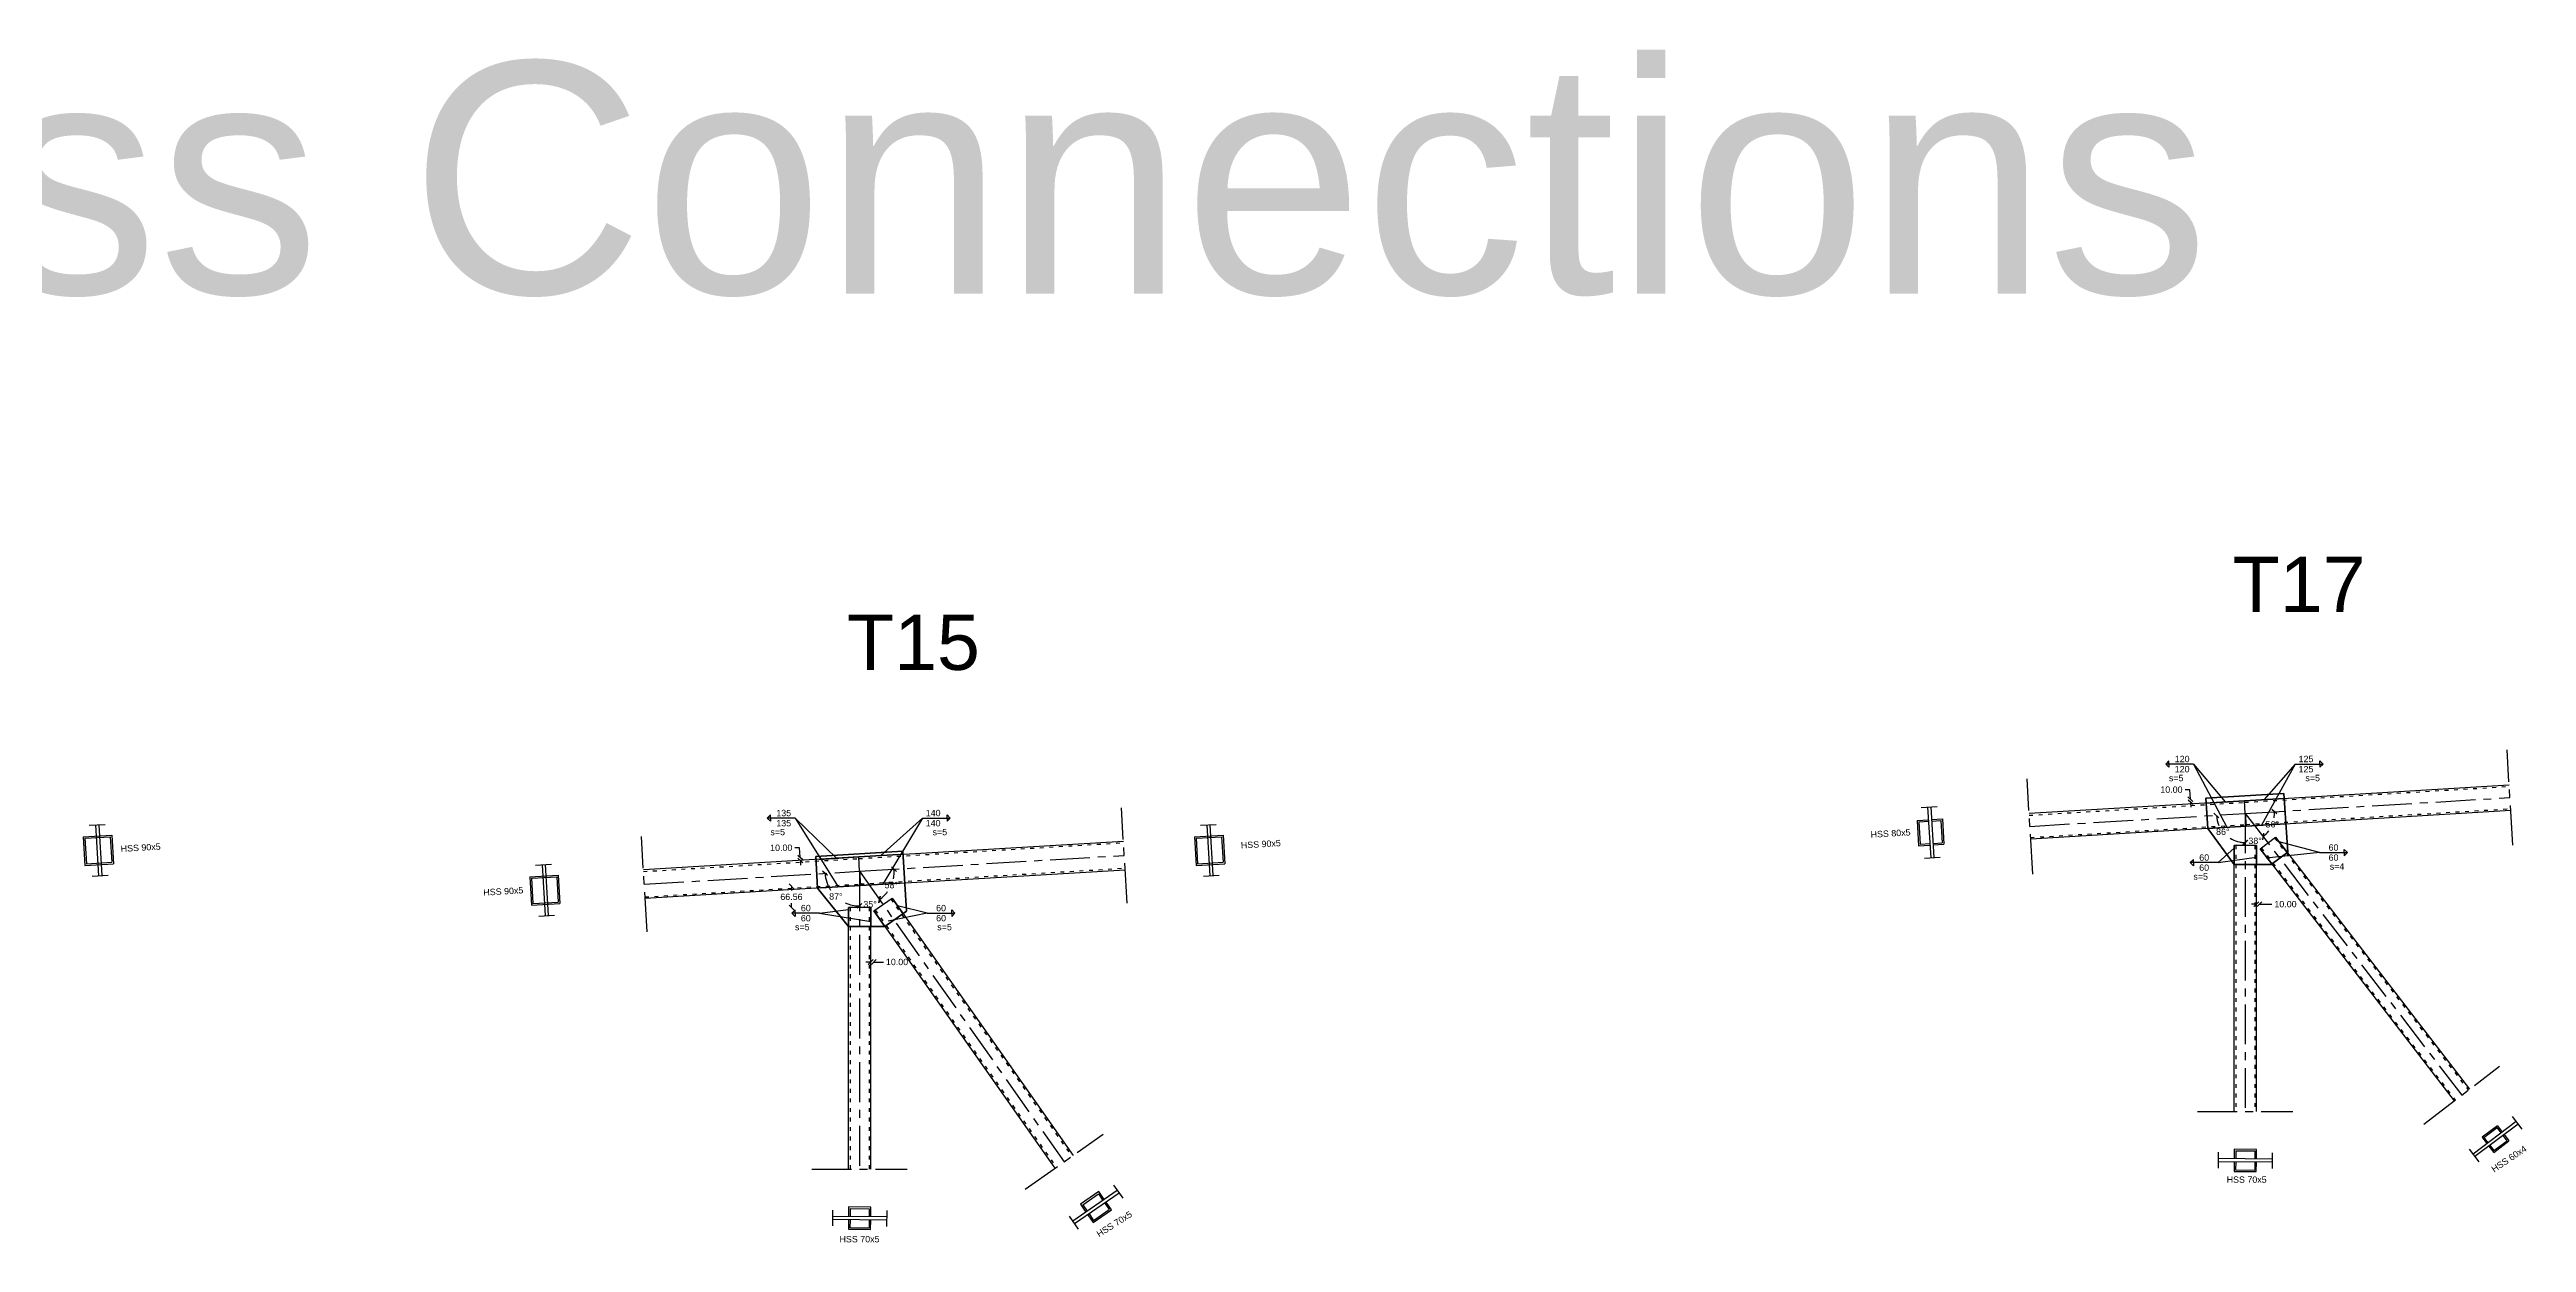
# Model space of a CAD drawing. Header units: inches. Extents: x -15 to 2803056, y 0 to 866270.
# Drawn here: x 864085 to 871871, y 73922 to 77669 of the extents above; entities that cross this region are included whole.
import ezdxf

# ---------------------------------------------------------------- set-up
doc = ezdxf.new("R2010")
doc.units = ezdxf.units.IN
doc.header["$LTSCALE"] = 100
doc.header["$MEASUREMENT"] = 0
doc.linetypes.add('ACAD_ISO03W100', pattern=[30, 12, -18])
doc.linetypes.add('CENTER', pattern=[2, 1.25, -0.25, 0.25, -0.25])
doc.layers.add('gusset plate', color=1, linetype='Continuous', lineweight=35)
doc.layers.add('weld', color=2, linetype='Continuous', lineweight=35)
for name, color, linetype in [('sections', 3, 'Continuous'), ('sections Dimensions', 6, 'Continuous'), ('text', 3, 'Continuous')]:
    doc.layers.add(name, color=color, linetype=linetype)
doc.styles.get("Standard").update_dxf_attribs({"font": 'arial.ttf'})
doc.dimstyles.new('connections', dxfattribs={"dimtxt": 20, "dimasz": 15, "dimexe": 0.0625, "dimexo": 0.0625, "dimgap": 10, "dimtad": 0, "dimtih": 1, "dimtoh": 1, "dimzin": 0, "dimdsep": 46, "dimtxsty": 'Standard', "dimblk": 'OBLIQUE', "dimcen": 0.09, "dimse1": 1, "dimse2": 1, "dimclrd": 256, "dimclre": 256, "dimclrt": 256, "dimadec": 0, "dimazin": 0, "dimtfac": 1, "dimtofl": 0, "dimtmove": 0, "dimatfit": 3, "dimfxl": 1, "dimtfillclr": 256, "dimtolj": 1, "dimtzin": 0, "dimlwe": -1, "dimarcsym": 0})

# ---------------------------------------------------------------- blocks, each defined once
blk = doc.blocks.new('_Oblique')
at = {"color": 0, "linetype": 'ByBlock', "lineweight": -2}
blk.add_line((-0.5, -0.5), (0.5, 0.5), dxfattribs=at)
blk = doc.blocks.new('*D830')
at = {"layer": 'Defpoints', "color": 0, "linetype": 'CENTER'}
for p in [(866444.6, 75131.7), (866493.2, 75134.7), (866493.8, 75124.7)]:
    blk.add_point(p, dxfattribs=at)
at = {"layer": 'sections Dimensions', "lineweight": -2, "transparency": 16777216}
for p, q in [((866442.8, 75161.7), (866427.8, 75161.7)), ((866444.6, 75131.7), (866442.8, 75161.7)), ((866445.2, 75121.8), (866446, 75106.8))]:
    blk.add_line(p, q, dxfattribs=at)
at = {"layer": 'sections Dimensions', "linetype": 'CENTER', "lineweight": -2, "transparency": 16777216, "xscale": 15, "yscale": 15, "zscale": 15}
for p, rotation in [((866444.6, 75131.7), 273.4336303623423), ((866445.2, 75121.8), 93.43363036234233)]:
    blk.add_blockref('_Oblique', p, dxfattribs=dict(at, rotation=rotation))
at = {"layer": 'sections Dimensions', "linetype": 'CENTER', "transparency": 16777216, "insert": (866385, 75161.7), "char_height": 20, "attachment_point": 5}
blk.add_mtext('\\A1;10.00', dxfattribs=at)
blk = doc.blocks.new('*D827')
at = {"layer": 'Defpoints', "color": 0, "linetype": 'CENTER'}
for p in [(866631.2, 75087.8), (866631.2, 75087.8), (867463.3, 75137.8), (866719.9, 75024.8), (867274.1, 74175)]:
    blk.add_point(p, dxfattribs=at)
at = {"layer": 'sections Dimensions', "lineweight": -2, "transparency": 16777216}
for start, end in [(347.6375, 3.43363), (305.15418, 324.14588)]:
    blk.add_arc((866631.2, 75087.8), 108.8, start, end, dxfattribs=at)
at = {"layer": 'sections Dimensions', "linetype": 'CENTER', "lineweight": -2, "transparency": 16777216, "xscale": 15, "yscale": 15, "zscale": 15}
for p, rotation in [((866739.8, 75094.4), 93.4336303624514), ((866693.9, 74998.9), 215.154177632145)]:
    blk.add_blockref('_Oblique', p, dxfattribs=dict(at, rotation=rotation))
at = {"layer": 'sections Dimensions', "linetype": 'CENTER', "transparency": 16777216, "insert": (866730.9, 75044.4), "char_height": 20, "attachment_point": 5}
blk.add_mtext('\\A1;58°', dxfattribs=at)
blk = doc.blocks.new('*D828')
at = {"layer": 'Defpoints', "color": 0, "linetype": 'CENTER'}
for p in [(866631.2, 75087.8), (866631.2, 75087.8), (866653.3, 74981.3), (866631.2, 74151.5), (867274.1, 74175)]:
    blk.add_point(p, dxfattribs=at)
at = {"layer": 'sections Dimensions', "lineweight": -2, "transparency": 16777216}
for start, end in [(305.09623, 305.15418), (270, 271.75159)]:
    blk.add_arc((866631.2, 75087.8), 108.8, start, end, dxfattribs=at)
at = {"layer": 'sections Dimensions', "linetype": 'CENTER', "lineweight": -2, "transparency": 16777216, "xscale": 15, "yscale": 15, "zscale": 15}
for p, rotation in [((866693.9, 74998.9), 35.15417763214652), ((866631.2, 74979.1), 180.0000000000041)]:
    blk.add_blockref('_Oblique', p, dxfattribs=dict(at, rotation=rotation))
at = {"layer": 'sections Dimensions', "linetype": 'CENTER', "transparency": 16777216, "insert": (866664.2, 74984.2), "char_height": 20, "attachment_point": 5}
blk.add_mtext('\\A1;35°', dxfattribs=at)
blk = doc.blocks.new('*D822')
at = {"layer": 'Defpoints', "color": 0, "linetype": 'CENTER'}
for p in [(866631.2, 75087.8), (866631.2, 75087.8), (865954.3, 75047.2), (866539.3, 75029.7), (866631.2, 74151.5)]:
    blk.add_point(p, dxfattribs=at)
at = {"layer": 'sections Dimensions', "lineweight": -2, "transparency": 16777216}
for start, end in [(183.43363, 212.83256), (245.59248, 270)]:
    blk.add_arc((866631.2, 75087.8), 108.8, start, end, dxfattribs=at)
at = {"layer": 'sections Dimensions', "linetype": 'CENTER', "lineweight": -2, "transparency": 16777216, "xscale": 15, "yscale": 15, "zscale": 15}
for p, rotation in [((866522.6, 75081.3), 93.4336303624399), ((866631.2, 74979.1), 2.557953848736361e-12)]:
    blk.add_blockref('_Oblique', p, dxfattribs=dict(at, rotation=rotation))
at = {"layer": 'sections Dimensions', "linetype": 'CENTER', "transparency": 16777216, "insert": (866556.7, 75008.7), "char_height": 20, "attachment_point": 5}
blk.add_mtext('\\A1;87°', dxfattribs=at)
blk = doc.blocks.new('*D829')
at = {"layer": 'Defpoints', "color": 0, "linetype": 'CENTER'}
for p in [(866596.2, 75040.7), (866417, 74974.1), (866596.2, 74974.1)]:
    blk.add_point(p, dxfattribs=at)
at = {"layer": 'sections Dimensions', "lineweight": -2, "transparency": 16777216}
for p, q in [((866417, 75040.7), (866417, 75027.6)), ((866417, 74974.1), (866417, 74987.2))]:
    blk.add_line(p, q, dxfattribs=at)
at = {"layer": 'sections Dimensions', "linetype": 'CENTER', "lineweight": -2, "transparency": 16777216, "xscale": 15, "yscale": 15, "zscale": 15}
for p, rotation in [((866417, 75040.7), 90), ((866417, 74974.1), 270)]:
    blk.add_blockref('_Oblique', p, dxfattribs=dict(at, rotation=rotation))
at = {"layer": 'sections Dimensions', "linetype": 'CENTER', "transparency": 16777216, "insert": (866417, 75007.4), "char_height": 20, "attachment_point": 5}
blk.add_mtext('\\A1;66.56', dxfattribs=at)
blk = doc.blocks.new('*D839')
at = {"layer": 'Defpoints', "color": 0, "linetype": 'ACAD_ISO03W100'}
for p in [(866666.2, 74963.2), (866676.2, 74963.2), (866666.2, 74802.8)]:
    blk.add_point(p, dxfattribs=at)
at = {"layer": 'sections Dimensions', "lineweight": -2, "transparency": 16777216}
for p, q in [((866666.2, 74802.8), (866651.2, 74802.8)), ((866676.2, 74802.8), (866706.2, 74802.8))]:
    blk.add_line(p, q, dxfattribs=at)
at = {"layer": 'sections Dimensions', "linetype": 'ACAD_ISO03W100', "lineweight": -2, "transparency": 16777216, "xscale": 15, "yscale": 15, "zscale": 15}
blk.add_blockref('_Oblique', (866666.2, 74802.8), dxfattribs=at)
at = {"layer": 'sections Dimensions', "linetype": 'ACAD_ISO03W100', "lineweight": -2, "transparency": 16777216, "xscale": 15, "yscale": 15, "zscale": 15, "rotation": 180}
blk.add_blockref('_Oblique', (866676.2, 74802.8), dxfattribs=at)
at = {"layer": 'sections Dimensions', "linetype": 'ACAD_ISO03W100', "transparency": 16777216, "insert": (866749, 74802.8), "char_height": 20, "attachment_point": 5}
blk.add_mtext('\\A1;10.00', dxfattribs=at)
blk = doc.blocks.new('*D867')
at = {"layer": 'Defpoints', "color": 0, "linetype": 'CENTER'}
for p in [(870815, 75314.3), (870859.3, 75316.9), (870859.9, 75307)]:
    blk.add_point(p, dxfattribs=at)
at = {"layer": 'sections Dimensions', "lineweight": -2, "transparency": 16777216}
for p, q in [((870813.2, 75344.2), (870798.2, 75344.2)), ((870815, 75314.3), (870813.2, 75344.2)), ((870815.6, 75304.3), (870816.5, 75289.3))]:
    blk.add_line(p, q, dxfattribs=at)
at = {"layer": 'sections Dimensions', "linetype": 'CENTER', "lineweight": -2, "transparency": 16777216, "xscale": 15, "yscale": 15, "zscale": 15}
for p, rotation in [((870815, 75314.3), 273.4336535298679), ((870815.6, 75304.3), 93.43365352986785)]:
    blk.add_blockref('_Oblique', p, dxfattribs=dict(at, rotation=rotation))
at = {"layer": 'sections Dimensions', "linetype": 'CENTER', "transparency": 16777216, "insert": (870755.4, 75344.2), "char_height": 20, "attachment_point": 5}
blk.add_mtext('\\A1;10.00', dxfattribs=at)
blk = doc.blocks.new('*D868')
at = {"layer": 'Defpoints', "color": 0, "linetype": 'CENTER'}
for p in [(871819.5, 75319.5), (870987.4, 75269.5), (870987.4, 75269.5), (871063.6, 75218.5), (871668.1, 74384.6)]:
    blk.add_point(p, dxfattribs=at)
at = {"layer": 'sections Dimensions', "lineweight": -2, "transparency": 16777216}
for start, end in [(351.25832, 3.43363), (307.56859, 323.65076)]:
    blk.add_arc((870987.4, 75269.5), 91.7, start, end, dxfattribs=at)
at = {"layer": 'sections Dimensions', "linetype": 'CENTER', "lineweight": -2, "transparency": 16777216, "xscale": 15, "yscale": 15, "zscale": 15}
for p, rotation in [((871079, 75275), 93.43363036245074), ((871043.3, 75196.8), 217.56859202883)]:
    blk.add_blockref('_Oblique', p, dxfattribs=dict(at, rotation=rotation))
at = {"layer": 'sections Dimensions', "linetype": 'CENTER', "transparency": 16777216, "insert": (871072.5, 75235.4), "char_height": 20, "attachment_point": 5}
blk.add_mtext('\\A1;56°', dxfattribs=at)
blk = doc.blocks.new('*D869')
at = {"layer": 'Defpoints', "color": 0, "linetype": 'CENTER'}
for p in [(870987.4, 75269.5), (870987.4, 75269.5), (871007.3, 75180.1), (871668.1, 74384.6), (870987.4, 74333.2)]:
    blk.add_point(p, dxfattribs=at)
at = {"layer": 'sections Dimensions', "lineweight": -2, "transparency": 16777216}
for start, end in [(260.6113, 270), (307.56859, 316.95729)]:
    blk.add_arc((870987.4, 75269.5), 91.6, start, end, dxfattribs=at)
at = {"layer": 'sections Dimensions', "linetype": 'CENTER', "lineweight": -2, "transparency": 16777216, "xscale": 15, "yscale": 15, "zscale": 15}
for p, rotation in [((870987.4, 75177.9), 359.9999999999947), ((871043.3, 75196.9), 217.5685920288214)]:
    blk.add_blockref('_Oblique', p, dxfattribs=dict(at, rotation=rotation))
at = {"layer": 'sections Dimensions', "linetype": 'CENTER', "transparency": 16777216, "insert": (871018.4, 75183.3), "char_height": 20, "attachment_point": 5}
blk.add_mtext('\\A1;38°', dxfattribs=at)
blk = doc.blocks.new('*D870')
at = {"layer": 'Defpoints', "color": 0, "linetype": 'CENTER'}
for p in [(870310.8, 75223.9), (870987.7, 75269.1), (870987.7, 75269.1), (870943.9, 75189.3), (870987.7, 74328.2)]:
    blk.add_point(p, dxfattribs=at)
at = {"layer": 'sections Dimensions', "lineweight": -2, "transparency": 16777216}
for start, end in [(183.82158, 204.02407), (238.33386, 270)]:
    blk.add_arc((870987.7, 75269.1), 91, start, end, dxfattribs=at)
at = {"layer": 'sections Dimensions', "linetype": 'CENTER', "lineweight": -2, "transparency": 16777216, "xscale": 15, "yscale": 15, "zscale": 15}
for p, rotation in [((870896.9, 75263.1), 93.82158133251104), ((870987.7, 75178.1), 359.999999999997)]:
    blk.add_blockref('_Oblique', p, dxfattribs=dict(at, rotation=rotation))
at = {"layer": 'sections Dimensions', "linetype": 'CENTER', "transparency": 16777216, "insert": (870916.9, 75211.9), "char_height": 20, "attachment_point": 5}
blk.add_mtext('\\A1;86°', dxfattribs=at)
blk = doc.blocks.new('*D866')
at = {"layer": 'Defpoints', "color": 0, "linetype": 'ACAD_ISO03W100'}
for p in [(871022.4, 75145.7), (871032.4, 75157.7), (871022.4, 74984.5)]:
    blk.add_point(p, dxfattribs=at)
at = {"layer": 'sections Dimensions', "lineweight": -2, "transparency": 16777216}
for p, q in [((871022.4, 74984.5), (871007.4, 74984.5)), ((871032.4, 74984.5), (871071.3, 74984.5))]:
    blk.add_line(p, q, dxfattribs=at)
at = {"layer": 'sections Dimensions', "linetype": 'ACAD_ISO03W100', "lineweight": -2, "transparency": 16777216, "xscale": 15, "yscale": 15, "zscale": 15}
blk.add_blockref('_Oblique', (871022.4, 74984.5), dxfattribs=at)
at = {"layer": 'sections Dimensions', "linetype": 'ACAD_ISO03W100', "lineweight": -2, "transparency": 16777216, "xscale": 15, "yscale": 15, "zscale": 15, "rotation": 180}
blk.add_blockref('_Oblique', (871032.4, 74984.5), dxfattribs=at)
at = {"layer": 'sections Dimensions', "linetype": 'ACAD_ISO03W100', "transparency": 16777216, "insert": (871114, 74984.5), "char_height": 20, "attachment_point": 5}
blk.add_mtext('\\A1;10.00', dxfattribs=at)

msp = doc.modelspace()

# ---------------------------------------------------------------- linework, layer by layer
at = {"layer": 'gusset plate'}
for p, q in [((871108.881, 75331.922), (870863.941, 75317.225)), ((870863.941, 75317.225), (870870.141, 75222.426)), ((871121.104, 75147.686), (871108.881, 75331.922)), ((866767.726, 75151.138), (866493.187, 75134.665)), ((866779.063, 74962.188), (866767.726, 75151.138)), ((871068.971, 75109.353), (871121.104, 75147.686)), ((866493.187, 75134.665), (866499.176, 75034.845)), ((866773.651, 75051.313), (866773.683, 75051.854)), ((866710.786, 74914.106), (866779.063, 74962.188))]:
    msp.add_line(p, q, dxfattribs=at)
at = {"layer": 'gusset plate', "linetype": 'ACAD_ISO03W100'}
for p, q in [((870952.4, 75109.353), (870870.141, 75222.426)), ((871068.971, 75109.353), (870952.4, 75109.353)), ((866499.176, 75034.845), (866596.239, 74914.106)), ((866710.786, 74914.106), (866596.239, 74914.106))]:
    msp.add_line(p, q, dxfattribs=at)
at = {"layer": 'sections', "linetype": 'CENTER'}
for p, q in [((871828.444, 75169.727), (871810.477, 75469.188)), ((870319.488, 75079.19), (870301.52, 75378.651)), ((870987.4, 75269.534), (870985.004, 75309.462)), ((870987.4, 75269.534), (871819.46, 75319.458)), ((864209.249, 75232.254), (864259.16, 75235.249)), ((867472.283, 74988.042), (867454.316, 75287.504)), ((867702.699, 75232.254), (867752.609, 75235.249)), ((869955.577, 75247.697), (869960.368, 75167.84)), ((869960.867, 75243.005), (869965.06, 75173.131)), ((869969.052, 75288.55), (870018.963, 75291.545)), ((870030.741, 75247.197), (870034.934, 75177.323)), ((870035.433, 75252.488), (870040.224, 75172.632)), ((870310.504, 75228.92), (870987.4, 75269.534)), ((870987.4, 75269.534), (870987.4, 74333.162)), ((870987.4, 75269.534), (871668.122, 74384.596)), ((870987.4, 75269.534), (870989.795, 75229.606)), ((864190.483, 75196.092), (864195.873, 75106.254)), ((864195.773, 75191.401), (864200.565, 75111.544)), ((864275.63, 75196.192), (864280.421, 75116.336)), ((864280.321, 75201.482), (864285.712, 75111.644)), ((865963.327, 74897.505), (865945.359, 75196.967)), ((867683.932, 75196.092), (867689.323, 75106.254)), ((867689.223, 75191.401), (867694.014, 75111.544)), ((867769.079, 75196.192), (867773.871, 75116.336)), ((867773.771, 75201.482), (867779.161, 75111.644)), ((864218.829, 75072.595), (864268.739, 75075.59)), ((865594.125, 75070.704), (865599.516, 74980.865)), ((865599.416, 75066.012), (865604.207, 74986.156)), ((865612.892, 75106.866), (865662.802, 75109.86)), ((865679.272, 75070.803), (865684.064, 74990.947)), ((865683.964, 75076.094), (865689.354, 74986.256)), ((865954.343, 75047.236), (866631.239, 75087.85)), ((866631.239, 75087.85), (866628.544, 75132.769)), ((866631.239, 75087.85), (867463.3, 75137.773)), ((866631.239, 75087.85), (866631.239, 74151.477)), ((866631.239, 75087.85), (867274.077, 74175.02)), ((866631.239, 75087.85), (866633.934, 75042.93)), ((867712.278, 75072.595), (867762.188, 75075.59)), ((869978.632, 75128.891), (870028.542, 75131.886)), ((865622.471, 74947.207), (865672.381, 74950.201)), ((871549.228, 74293.139), (871787.015, 74476.052)), ((870837.4, 74333.162), (871137.4, 74333.162)), ((871827.009, 74317.721), (871857.129, 74277.881)), ((867151.436, 74088.653), (867396.717, 74261.387)), ((871691.403, 74215.197), (871721.523, 74175.358)), ((866481.239, 74151.477), (866781.239, 74151.477)), ((870902.569, 74205.173), (870902.153, 74155.23)), ((871072.563, 74203.755), (871072.147, 74153.812)), ((867430.006, 74101.511), (867458.421, 74060.438)), ((866546.408, 74023.488), (866545.992, 73973.546)), ((866716.402, 74022.07), (866715.986, 73972.128)), ((867290.201, 74004.791), (867318.616, 73963.718))]:
    msp.add_line(p, q, dxfattribs=at)
at = {"layer": 'sections'}
for p, q in [((870985.004, 75309.462), (870308.108, 75268.848)), ((870985.004, 75309.462), (871817.065, 75359.386)), ((864229.213, 75233.452), (864238.793, 75073.793)), ((864239.195, 75234.051), (864248.775, 75074.392)), ((867722.663, 75233.452), (867732.242, 75073.793)), ((867732.645, 75234.051), (867742.224, 75074.392)), ((869955.577, 75247.697), (869991.411, 75249.847)), ((869960.867, 75243.005), (869991.71, 75244.856)), ((869989.017, 75289.748), (869998.596, 75130.089)), ((869998.999, 75290.347), (870008.578, 75130.688)), ((870001.393, 75250.446), (870035.433, 75252.488)), ((870001.692, 75245.455), (870030.741, 75247.197)), ((870989.795, 75229.606), (870312.899, 75188.992)), ((870990.095, 75229.624), (871822.156, 75279.548)), ((864190.483, 75196.092), (864280.321, 75201.482)), ((864195.773, 75191.401), (864275.63, 75196.192)), ((866628.544, 75132.769), (867460.604, 75182.692)), ((867683.932, 75196.092), (867773.771, 75201.482)), ((867689.223, 75191.401), (867769.079, 75196.192)), ((869960.368, 75167.84), (869996.202, 75169.99)), ((869965.06, 75173.131), (869995.903, 75174.981)), ((870005.885, 75175.58), (870034.934, 75177.323)), ((870006.184, 75170.589), (870040.224, 75172.632)), ((871022.4, 75169.353), (870952.4, 75169.353)), ((870952.4, 74333.162), (870952.4, 75145.689)), ((871022.4, 74333.162), (871022.4, 75145.689)), ((871034.813, 75158.693), (871082.37, 75195.276)), ((871034.813, 75158.693), (871644.343, 74366.304)), ((871082.37, 75195.276), (871691.9, 74402.887)), ((864195.873, 75106.254), (864285.712, 75111.644)), ((864200.565, 75111.544), (864280.421, 75116.336)), ((865594.125, 75070.704), (865683.964, 75076.094)), ((865599.416, 75066.012), (865679.272, 75070.803)), ((865632.856, 75108.063), (865642.435, 74948.404)), ((865642.838, 75108.662), (865652.417, 74949.003)), ((866628.544, 75132.769), (865951.648, 75092.155)), ((866633.934, 75042.93), (867465.995, 75092.854)), ((867689.323, 75106.254), (867779.161, 75111.644)), ((867694.014, 75111.544), (867773.871, 75116.336)), ((865604.207, 74986.156), (865684.064, 74990.947)), ((866633.934, 75042.93), (865957.038, 75002.317)), ((866676.239, 74963.162), (866733.471, 75003.467)), ((866738.465, 74996.375), (867302.693, 74195.172)), ((865599.516, 74980.865), (865689.354, 74986.256)), ((866596.239, 74151.477), (866596.239, 74974.106)), ((866666.239, 74974.106), (866596.239, 74974.106)), ((866666.239, 74151.477), (866666.239, 74974.106)), ((866681.233, 74956.071), (867245.46, 74154.868)), ((871839.054, 74301.789), (871703.448, 74199.266)), ((871845.085, 74293.812), (871709.479, 74191.289)), ((871780.104, 74288.562), (871732.244, 74252.377)), ((870952.651, 74214.783), (870952.401, 74184.743)), ((871022.649, 74214.199), (870952.651, 74214.783)), ((870957.609, 74209.742), (870957.401, 74184.709)), ((870957.609, 74209.742), (871017.607, 74209.241)), ((871017.607, 74209.241), (871017.399, 74184.276)), ((871022.399, 74184.242), (871022.649, 74214.199)), ((871713.264, 74238.822), (871713.268, 74238.817)), ((871732.244, 74252.377), (871747.346, 74232.402)), ((871737.847, 74251.599), (871779.321, 74282.955)), ((871737.847, 74251.599), (871750.527, 74234.826)), ((871753.376, 74224.425), (871768.428, 74204.517)), ((871755.344, 74269.361), (871755.412, 74269.267)), ((871756.558, 74226.85), (871769.207, 74210.12)), ((871768.428, 74204.517), (871816.289, 74240.701)), ((871769.207, 74210.12), (871810.68, 74241.475)), ((871072.313, 74173.784), (870902.319, 74175.202)), ((871072.397, 74183.783), (870902.403, 74185.201)), ((870952.317, 74174.743), (870952.068, 74144.786)), ((870952.068, 74144.786), (871022.065, 74144.202)), ((870957.317, 74174.71), (870957.109, 74149.744)), ((870957.109, 74149.744), (871017.107, 74149.244)), ((871017.315, 74174.276), (871017.107, 74149.244)), ((871022.065, 74144.202), (871022.315, 74174.243)), ((867441.369, 74085.086), (867301.564, 73988.367)), ((867447.058, 74076.862), (867307.254, 73980.143)), ((867383.181, 74081.31), (867325.615, 74041.485)), ((867332.572, 74040.218), (867381.914, 74074.354)), ((867381.914, 74074.354), (867396.119, 74053.822)), ((867400.226, 74056.673), (867383.181, 74081.31)), ((866716.152, 73992.099), (866546.158, 73993.517)), ((866716.236, 74002.099), (866546.242, 74003.517)), ((866596.156, 73993.059), (866595.907, 73963.101)), ((866596.49, 74033.099), (866596.24, 74003.058)), ((866666.488, 74032.515), (866596.49, 74033.099)), ((866601.156, 73993.025), (866600.948, 73968.06)), ((866601.449, 74028.057), (866601.24, 74003.025)), ((866601.449, 74028.057), (866661.446, 74027.557)), ((866661.155, 73992.591), (866660.946, 73967.559)), ((866661.446, 74027.557), (866661.238, 74002.591)), ((866665.904, 73962.518), (866666.154, 73992.558)), ((866666.238, 74002.558), (866666.488, 74032.515)), ((867325.615, 74041.485), (867342.707, 74016.779)), ((867332.572, 74040.218), (867346.814, 74019.631)), ((867348.396, 74008.556), (867365.441, 73983.919)), ((867352.504, 74011.407), (867366.708, 73990.875)), ((867365.441, 73983.919), (867423.007, 74023.744)), ((867366.708, 73990.875), (867416.05, 74025.011)), ((867401.808, 74045.598), (867416.05, 74025.011)), ((867423.007, 74023.744), (867405.915, 74048.45)), ((866595.907, 73963.101), (866665.904, 73962.518)), ((866600.948, 73968.06), (866660.946, 73967.559))]:
    msp.add_line(p, q, dxfattribs=at)
at = {"layer": 'sections', "linetype": 'ACAD_ISO03W100', "ltscale": 0.01}
for p, q in [((870308.108, 75263.848), (870985.304, 75304.471)), ((870985.304, 75304.471), (871817.226, 75354.388)), ((870312.301, 75193.974), (870989.496, 75234.597)), ((870989.925, 75234.623), (871821.848, 75284.54)), ((866628.843, 75127.778), (867460.766, 75177.695)), ((870957.4, 75169.353), (870957.4, 74333.162)), ((871017.4, 75169.353), (871017.4, 74333.162)), ((871037.983, 75161.132), (871647.513, 74368.743)), ((871079.2, 75192.837), (871688.73, 74400.448)), ((865951.648, 75087.155), (866628.843, 75127.778)), ((866633.765, 75047.929), (867465.687, 75097.847)), ((865956.439, 75007.299), (866633.635, 75047.921)), ((866729.383, 75000.588), (867298.605, 74192.293)), ((866601.239, 74974.106), (866601.239, 74151.477)), ((866661.239, 74974.106), (866661.239, 74151.477)), ((866680.327, 74966.041), (867249.548, 74157.747))]:
    msp.add_line(p, q, dxfattribs=at)
at = {"layer": 'sections', "linetype": 'ACAD_ISO03W100'}
for p, q in [((871780.104, 74288.562), (871795.181, 74268.62)), ((871791.985, 74266.203), (871779.321, 74282.955)), ((871810.68, 74241.475), (871798.016, 74258.227)), ((871801.212, 74260.643), (871816.289, 74240.701))]:
    msp.add_line(p, q, dxfattribs=at)
at = {"layer": 'sections Dimensions'}
for p, q in [((870737.469, 75424.563), (870747.469, 75434.563)), ((870824.896, 75424.563), (870737.469, 75424.563)), ((870737.469, 75424.563), (870747.469, 75414.563)), ((870747.469, 75424.563), (870747.469, 75434.563)), ((870747.469, 75424.563), (870747.469, 75414.563)), ((870824.896, 75424.563), (870924.812, 75305.851)), ((870824.896, 75424.563), (870930.033, 75226.02)), ((871144.514, 75424.563), (871038.282, 75232.515)), ((871144.514, 75424.563), (871047.392, 75313.205)), ((871144.514, 75424.563), (871231.941, 75424.563)), ((871231.941, 75424.563), (871221.941, 75434.563)), ((871221.941, 75424.563), (871221.941, 75434.563)), ((871231.941, 75424.563), (871221.941, 75414.563)), ((871221.941, 75424.563), (871221.941, 75414.563)), ((866340.996, 75254.795), (866350.996, 75264.795)), ((866428.423, 75254.795), (866340.996, 75254.795)), ((866340.996, 75254.795), (866350.996, 75244.795)), ((866350.996, 75254.795), (866350.996, 75264.795)), ((866350.996, 75254.795), (866350.996, 75244.795)), ((866428.423, 75254.795), (866558.669, 75128.576)), ((866428.423, 75254.795), (866564.06, 75038.738)), ((866828.664, 75254.795), (866698.418, 75136.961)), ((866828.664, 75254.795), (866703.808, 75047.123)), ((866828.664, 75254.795), (866916.091, 75254.795)), ((866916.091, 75254.795), (866906.091, 75264.795)), ((866906.091, 75254.795), (866906.091, 75264.795)), ((866916.091, 75254.795), (866906.091, 75244.795)), ((866906.091, 75254.795), (866906.091, 75244.795)), ((871221.133, 75146.543), (871308.56, 75146.543)), ((871308.56, 75146.543), (871298.56, 75156.543)), ((871298.56, 75146.543), (871298.56, 75156.543)), ((871308.56, 75146.543), (871298.56, 75136.543)), ((871298.56, 75146.543), (871298.56, 75136.543)), ((870814.389, 75114.946), (870824.389, 75124.946)), ((870901.816, 75114.946), (870814.389, 75114.946)), ((870814.389, 75114.946), (870824.389, 75104.946)), ((870824.389, 75114.946), (870824.389, 75124.946)), ((870824.389, 75114.946), (870824.389, 75104.946)), ((866418.228, 74956.228), (866428.228, 74966.228)), ((866505.655, 74956.228), (866418.228, 74956.228)), ((866418.228, 74956.228), (866428.228, 74946.228)), ((866428.228, 74956.228), (866428.228, 74966.228)), ((866428.228, 74956.228), (866428.228, 74946.228)), ((866505.655, 74956.228), (866596.239, 74967.249)), ((866505.655, 74956.228), (866666.239, 74929.798)), ((866843.589, 74956.228), (866750.745, 74978.939)), ((866843.589, 74956.228), (866931.016, 74956.228)), ((866931.016, 74956.228), (866921.016, 74966.228)), ((866921.016, 74956.228), (866921.016, 74966.228)), ((866931.016, 74956.228), (866921.016, 74946.228)), ((866921.016, 74956.228), (866921.016, 74946.228))]:
    msp.add_line(p, q, dxfattribs=at)
at = {"layer": 'sections Dimensions', "linetype": 'ACAD_ISO03W100'}
for p, q in [((870901.816, 75114.946), (870952.4, 75160.271)), ((871221.133, 75146.543), (871053.68, 75128.751)), ((871221.133, 75146.543), (871089.602, 75181.181)), ((870901.816, 75114.946), (871022.4, 75131.872))]:
    msp.add_line(p, q, dxfattribs=at)
at = {"layer": 'sections Dimensions', "linetype": 'CENTER'}
msp.add_line((866843.589, 74956.228), (866701.501, 74927.29), dxfattribs=at)
at = {"layer": 'weld', "linetype": 'ACAD_ISO03W100'}
for p, q in [((870984.705, 75309.444), (870864.92, 75302.257)), ((870989.925, 75229.614), (870870.141, 75222.426)), ((871034.813, 75158.693), (871071.396, 75111.136))]:
    msp.add_line(p, q, dxfattribs=at)
at = {"layer": 'weld', "linetype": 'CENTER'}
for p, q in [((870985.004, 75309.462), (871109.78, 75316.949)), ((870990.394, 75229.642), (871115.17, 75237.128)), ((870952.4, 75169.353), (870952.4, 75109.353)), ((871022.4, 75169.353), (871022.4, 75109.353)), ((871082.37, 75195.276), (871119.375, 75147.17)), ((866628.544, 75132.769), (866493.786, 75124.683)), ((866628.544, 75132.769), (866768.292, 75141.154)), ((866633.934, 75042.93), (866499.176, 75034.845)), ((866633.934, 75042.93), (866773.683, 75051.315)), ((866733.471, 75003.467), (866768.018, 74954.41)), ((866596.239, 74974.106), (866596.239, 74914.106)), ((866666.239, 74974.106), (866666.239, 74914.106)), ((866676.239, 74963.162), (866710.786, 74914.106))]:
    msp.add_line(p, q, dxfattribs=at)

# ---------------------------------------------------------------- texts
at = {"layer": 'sections', "linetype": 'CENTER'}
msp.add_text('Upper truss Connections', height=728.39235, dxfattribs=at).set_placement((859676.137, 76902.313))
at = {"layer": 'sections Dimensions', "linetype": 'ACAD_ISO03W100'}
for s, p in [('s=5', (870747.375, 75370.917)), ('120', (870765.798, 75430.635)), ('120', (870765.798, 75398.75)), ('125', (871155.071, 75430.635)), ('125', (871155.071, 75398.75)), ('s=5', (871176.468, 75370.917)), ('s=5', (866350.902, 75201.149)), ('135', (866369.326, 75260.867)), ('135', (866369.326, 75228.981)), ('140', (866839.221, 75260.867)), ('140', (866839.221, 75228.981)), ('s=5', (866860.619, 75201.149)), ('60', (871249.439, 75152.615)), ('s=5', (870824.296, 75061.3)), ('60', (870842.719, 75121.018)), ('60', (870842.719, 75089.133)), ('60', (871249.439, 75120.73)), ('s=4', (871253.087, 75092.897)), ('s=5', (866428.134, 74902.582)), ('60', (866446.557, 74962.3)), ('60', (866446.557, 74930.415)), ('60', (866871.895, 74962.3)), ('60', (866871.895, 74930.415)), ('s=5', (866875.543, 74902.582)), ('HSS 70x5', (870928.939, 74109.015)), ('HSS 70x5', (866568.087, 73922.04))]:
    msp.add_text(s, height=20, dxfattribs=at).set_placement(p)
for s, rotation, p in [('HSS 90x5', 3.4336304, (864308.927, 75148.388)), ('HSS 90x5', 3.4336304, (867830.371, 75159.329)), ('HSS 80x5', 3.4336304, (869810.203, 75193.099)), ('HSS 90x5', 3.4336304, (865449.051, 75011.115)), ('HSS 60x4', 33.7615766, (871769.843, 74140.983)), ('HSS 70x5', 32.5198106, (867384.35, 73937.316))]:
    msp.add_text(s, height=20, rotation=rotation, dxfattribs=at).set_placement(p)
at = {"layer": 'text'}
for s, p in [('T17', (870947.74, 75902.225)), ('T15', (866591.579, 75720.541))]:
    msp.add_text(s, height=173.6094, dxfattribs=at).set_placement(p)

# ---------------------------------------------------------------- dimensions: what is measured, and where the dimension line sits
at = {"layer": 'sections Dimensions', "linetype": 'CENTER'}
for p1, p2, distance, picture, middle in [((870859.929, 75306.967), (870859.33, 75316.949), 44.452, '*D867', (870755.392, 75344.233)), ((866493.786, 75124.683), (866493.187, 75134.665), 48.723, '*D830', (866384.986, 75161.693))]:
    dim = msp.add_aligned_dim(p1=p1, p2=p2, distance=distance, dimstyle='connections', dxfattribs=at)
    dim.commit()
    dim.dimension.update_dxf_attribs({"geometry": picture, "text_midpoint": middle})
for base, line1, line2, picture, middle in [((871063.608, 75218.498), ((870987.4, 75269.534), (871819.46, 75319.458)), ((870987.4, 75269.534), (871668.122, 74384.596)), '*D868', (871072.524, 75235.383)), ((870943.942, 75189.307), ((870310.803, 75223.929), (870987.699, 75269.145)), ((870987.699, 75269.145), (870987.699, 74328.171)), '*D870', (870916.931, 75211.868)), ((871007.27, 75180.072), ((870987.4, 75269.534), (870987.4, 74333.162)), ((870987.4, 75269.534), (871668.122, 74384.596)), '*D869', (871018.385, 75183.289)), ((866653.333, 74981.329), ((866631.239, 75087.85), (866631.239, 74151.477)), ((866631.239, 75087.85), (867274.077, 74175.02)), '*D828', (866664.175, 74984.168)), ((866719.881, 75024.81), ((866631.239, 75087.85), (867463.3, 75137.773)), ((866631.239, 75087.85), (867274.077, 74175.02)), '*D827', (866730.935, 75044.35))]:
    dim = msp.add_angular_dim_2l(base=base, line1=line1, line2=line2, dimstyle='connections', dxfattribs=at)
    dim.commit()
    dim.dimension.update_dxf_attribs({"geometry": picture, "text_midpoint": middle, "dimtype": 162})
at = {"layer": 'sections Dimensions', "linetype": 'ACAD_ISO03W100'}
for base, p1, p2, picture, middle in [((871022.4, 74984.48), (871032.4, 75157.692), (871022.4, 75145.689), '*D866', (871114.029, 74984.48)), ((866666.239, 74802.795), (866676.239, 74963.162), (866666.239, 74963.162), '*D839', (866749.008, 74802.795))]:
    dim = msp.add_linear_dim(base=base, p1=p1, p2=p2, dimstyle='connections', dxfattribs=at)
    dim.commit()
    dim.dimension.update_dxf_attribs({"geometry": picture, "text_midpoint": middle, "dimtype": 160})
at = {"layer": 'sections Dimensions', "linetype": 'CENTER'}
dim = msp.add_angular_dim_2l(base=(866539.274, 75029.736), line1=((865954.343, 75047.236), (866631.239, 75087.85)), line2=((866631.239, 75087.85), (866631.239, 74151.477)), dimstyle='connections', dxfattribs=at)
dim.commit()
dim.dimension.update_dxf_attribs({"geometry": '*D822', "text_midpoint": (866556.654, 75008.655)})
dim = msp.add_linear_dim(base=(866416.982, 74974.106), p1=(866596.239, 75040.669), p2=(866596.239, 74974.106), angle=90, dimstyle='connections', dxfattribs=at)
dim.commit()
dim.dimension.update_dxf_attribs({"geometry": '*D829', "text_midpoint": (866416.982, 75007.387)})

doc.saveas('drawing.dxf')
